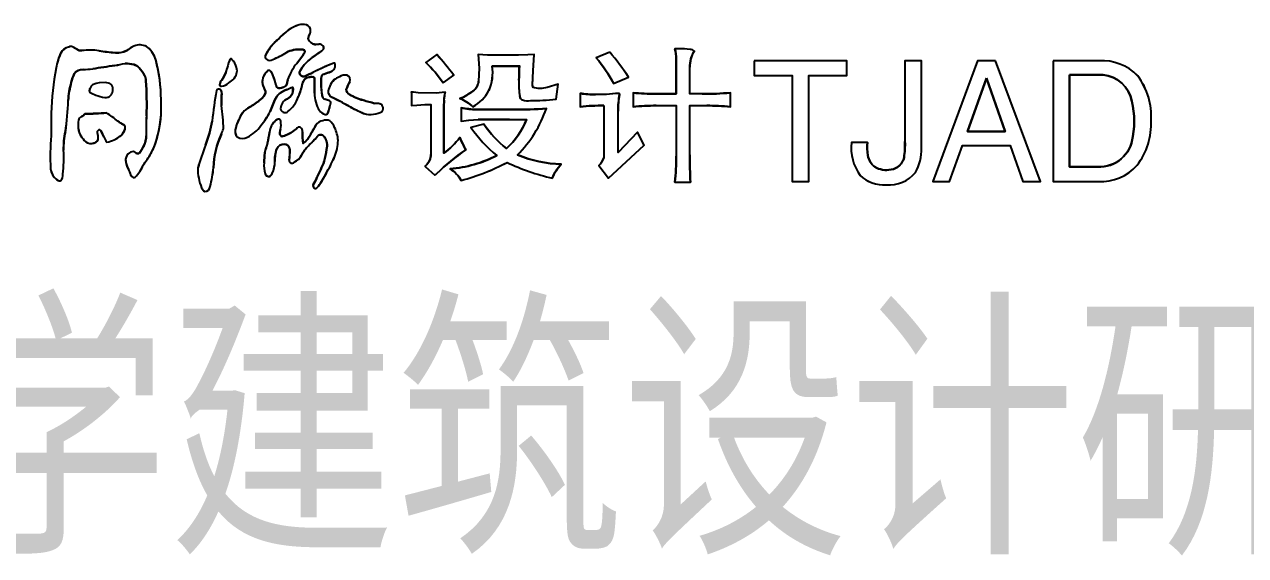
# Model space of a CAD drawing. Header units: inches. Extents: x -867 to 118033, y 1229500 to 1313600.
# Drawn here: x 111656 to 114573, y 1263098 to 1264366 of the extents above; entities that cross this region are included whole.
import ezdxf

# ---------------------------------------------------------------- set-up
doc = ezdxf.new("R2010")
doc.units = ezdxf.units.IN
doc.header["$MEASUREMENT"] = 0
doc.styles.add('TKZ1_tjhts.shx', font='tjromant.shx', dxfattribs={"bigfont": 'tjhts.shx'})

msp = doc.modelspace()

# ---------------------------------------------------------------- linework, layer by layer
at = {"color": 7}
for p, q in [((113054.3, 1264300.2), (113022, 1264286.3)), ((112640.8, 1264294.6), (112614.6, 1264275.2)), ((112739.5, 1264294.6), (112742, 1264261.8)), ((112761.9, 1264293.4), (112739.5, 1264294.6)), ((112781.4, 1264293.2), (112761.9, 1264293.4)), ((112808.2, 1264293.2), (112781.4, 1264293.2)), ((112836.4, 1264293.2), (112808.2, 1264293.2)), ((112858.2, 1264293.7), (112836.4, 1264293.2)), ((112873.7, 1264294.6), (112858.2, 1264293.7)), ((112871, 1264255.3), (112873.7, 1264294.6)), ((113620.6, 1264279.6), (113399.3, 1264279.6)), ((113399.3, 1264279.6), (113399.3, 1264244.6)), ((113620.6, 1264244.6), (113620.6, 1264279.6)), ((113799, 1264279.6), (113759.6, 1264279.6)), ((113759.6, 1264279.6), (113759.6, 1264087)), ((113799, 1264071.2), (113799, 1264279.6)), ((113932.9, 1264279.6), (113825.8, 1263991.3)), ((113976.1, 1264279.6), (113932.9, 1264279.6)), ((114083.5, 1263991.3), (113976.1, 1264279.6)), ((114223.1, 1264279.6), (114113.3, 1264279.6)), ((114113.3, 1264279.6), (114113.3, 1263991.3)), ((112656.2, 1264226.6), (112681.4, 1264244.9)), ((112742, 1264261.8), (112741, 1264231.1)), ((112869.9, 1264222.5), (112871, 1264255.3)), ((113063.6, 1264225.3), (113099.1, 1264240.6)), ((113245.6, 1264200.3), (113245.6, 1264264.1)), ((113399.3, 1264244.6), (113490.3, 1264244.6)), ((113490.3, 1264244.6), (113490.3, 1263991.3)), ((113529.6, 1264244.6), (113620.6, 1264244.6)), ((113529.6, 1263991.3), (113529.6, 1264244.6)), ((114152.5, 1264246.3), (114152.5, 1264026.5)), ((114219.9, 1264246.3), (114152.5, 1264246.3)), ((111815.5, 1264218.9), (111811.9, 1264212.7)), ((111818.4, 1264221.9), (111815.5, 1264218.9)), ((111827, 1264225.3), (111818.4, 1264221.9)), ((111834.3, 1264226.8), (111827, 1264225.3)), ((111849.9, 1264227.6), (111834.3, 1264226.8)), ((111859.7, 1264225.3), (111849.9, 1264227.6)), ((112870.2, 1264218.8), (112869.9, 1264222.5)), ((112870.6, 1264216.9), (112870.2, 1264218.8)), ((112874.7, 1264215), (112870.6, 1264216.9)), ((112883.6, 1264213.4), (112874.7, 1264215)), ((112892.2, 1264213.7), (112883.6, 1264213.4)), ((112904.6, 1264215.8), (112892.2, 1264213.7)), ((112913.1, 1264218), (112904.6, 1264215.8)), ((112922.9, 1264221.1), (112913.1, 1264218)), ((112930.8, 1264223.9), (112922.9, 1264221.1)), ((112926.2, 1264187.8), (112930.8, 1264223.9)), ((113954.4, 1264238.3), (113909.2, 1264111.1)), ((113999, 1264111.1), (113954.4, 1264238.3)), ((112580.7, 1264204.5), (112580.7, 1264172.6)), ((112585.3, 1264204.5), (112580.7, 1264204.5)), ((112596.9, 1264203.1), (112585.3, 1264204.5)), ((112639.4, 1264202.1), (112596.9, 1264203.1)), ((112660.9, 1264204.5), (112639.4, 1264202.1)), ((112983.4, 1264201.7), (112983.4, 1264169.8)), ((113109.9, 1264203.1), (113109.9, 1264169.8)), ((113275.4, 1264200.3), (113245.6, 1264200.3)), ((113342.8, 1264169.8), (113342.8, 1264203.1)), ((112580.7, 1264172.6), (112593.6, 1264173.7)), ((112593.6, 1264173.7), (112612.4, 1264175.2)), ((112612.4, 1264175.2), (112626.9, 1264175.4)), ((112626.9, 1264175.4), (112627, 1264056.1)), ((112699.5, 1264167.1), (112699.5, 1264135.1)), ((113040.4, 1264172.6), (113040.4, 1264047.8)), ((113074.4, 1264060.3), (113074.4, 1264159.2)), ((113165.4, 1264172.5), (113213.2, 1264172.6)), ((113213.2, 1264172.6), (113213.2, 1264051.9)), ((113245.6, 1264172.6), (113286, 1264172.6)), ((113245.6, 1264054.7), (113245.6, 1264172.6)), ((112699.5, 1264135.1), (112717.3, 1264137.6)), ((112717.3, 1264137.6), (112739.6, 1264139.2)), ((112753.4, 1264128.2), (112722.6, 1264119.9)), ((111830.1, 1264111.5), (111834.7, 1264115.8)), ((111834.7, 1264115.8), (111839, 1264111.2)), ((113120.7, 1264108.8), (113074.4, 1264060.3)), ((113136.1, 1264078.3), (113120.7, 1264108.8)), ((113909.2, 1264111.1), (113999, 1264111.1)), ((113051.2, 1263999.3), (113136.1, 1264078.3)), ((113669.8, 1264084.7), (113632.2, 1264084.7)), ((113866.3, 1263991.3), (113897.1, 1264077.4)), ((113897.1, 1264077.4), (114010.5, 1264077.4)), ((114010.5, 1264077.4), (114041.1, 1263991.3)), ((112613.1, 1264027), (112636.2, 1264006.2)), ((113028.1, 1264029.7), (113051.2, 1263999.3)), ((114152.5, 1264026.5), (114219.9, 1264026.5)), ((113210.1, 1263989.6), (113247.2, 1263989.6)), ((113490.3, 1263991.3), (113529.6, 1263991.3)), ((113825.8, 1263991.3), (113866.3, 1263991.3)), ((114041.1, 1263991.3), (114083.5, 1263991.3)), ((114113.3, 1263991.3), (114221.6, 1263991.3))]:
    msp.add_line(p, q, dxfattribs=at)
for points in [[(112264.1, 1264333.1, 0.093827), (112231.6, 1264293.2, 0.302072), (112233.9, 1264283.2, 0.296548), (112249.4, 1264282.6, 0.04254), (112281.7, 1264299.5, -0.129019), (112317.5, 1264306.8, -0.117204), (112324.7, 1264304.7, -0.328405), (112324.9, 1264298.7, -0.051459), (112306.5, 1264273.3, 0.085646), (112284.7, 1264234.5, 0.031903), (112283.1, 1264227.3, -0.315533), (112275.5, 1264217, -0.134544), (112263.7, 1264214.5, -0.408117), (112257.2, 1264221.1, 0.035639), (112249.6, 1264245.2, 0.084333), (112243.4, 1264255.2, 0.358627), (112237.6, 1264256, 0.227473), (112224.2, 1264230.1, 0.148882), (112228.8, 1264213.7, -0.254787), (112230.5, 1264199.4, -0.110418), (112215.7, 1264183.6, -0.032156), (112189.9, 1264166.7, 0.122106), (112174.1, 1264150.8, 0.074479), (112159.4, 1264114.9, 0.233421), (112164.5, 1264097.8, 0.316166), (112188.6, 1264097.2, 0.122903), (112221, 1264124.9, 0.056501), (112242.7, 1264158.2, -0.025506), (112256.2, 1264190.4, -0.174643), (112283.3, 1264211.2, 0.004602), (112296.4, 1264217, -0.251477), (112293.4, 1264196.9, -0.130218), (112280.8, 1264186.8, 0.16089), (112270.5, 1264176.1, 0.172735), (112268.4, 1264161.7, 0.448793), (112285.3, 1264158.2, 0.141971), (112310.3, 1264193.5, 0.057248), (112320.1, 1264224.6, -0.334885), (112335.7, 1264240.3, -0.076773), (112344.7, 1264240.9, -0.545841), (112348.7, 1264235.8, -0.008092), (112348.7, 1264202.5, 0.139136), (112360.7, 1264160.5, 0.144746), (112374.2, 1264151.4, 0.355116), (112381, 1264154.5, 0.046986), (112386, 1264172.8, 0.052614), (112387.8, 1264179.7, 0.237681), (112384.5, 1264184.2, 0.025436), (112375.3, 1264187.2, -0.354836), (112367.5, 1264195.9, -0.049448), (112364.8, 1264226.8, -0.035628), (112365, 1264238.1, -0.387964), (112372.2, 1264247.7, -0.009611), (112387.5, 1264253.3, 0.187317), (112396.8, 1264261.3, 0.232403), (112397.2, 1264273.7, 0.143525), (112395, 1264274.2, 0.022411), (112345.2, 1264251.8, -0.00319), (112326.8, 1264243.1, -0.206179), (112319.1, 1264242.5, -0.165764), (112313.6, 1264248.1, -0.217969), (112314.6, 1264255.9, -0.110096), (112337, 1264282, -0.031862), (112364, 1264301.7, 0.078929), (112370.6, 1264307.7, 0.264707), (112371, 1264312, 0.034215), (112367.5, 1264317, 0.174735), (112362.4, 1264319, 0.001752), (112353.7, 1264318.6, -0.177458), (112342.7, 1264321.5, -0.140307), (112334.8, 1264329.4, -0.275752), (112337.2, 1264342, 0.167681), (112339.3, 1264355.5, 0.301407), (112325.1, 1264366, 0.08311), (112312.4, 1264365.7, 0.130737)], [(111950.7, 1264311.7, 0.215782), (111921.7, 1264316.4, 0.067417), (111904.6, 1264306.5, -0.168397), (111870.5, 1264298.8, -0.018722), (111834, 1264303.4, 0.069135), (111793.1, 1264304, -0.211583), (111782.1, 1264306.8, 0.012327), (111771, 1264313.2, 0.18165), (111761.2, 1264312.4, 0.234564), (111743.2, 1264298.8, 0.06939), (111731.5, 1264262.4, 0.040114), (111720, 1264154.1, 0.00862), (111719.5, 1264100.3, 0.034302), (111718.5, 1264021.9, 0.240525), (111736.2, 1263994, 0.151405), (111742.1, 1263993.2, 0.254247), (111747.6, 1264008.9, 0.038225), (111749.6, 1264066.4, -0.061608), (111753.9, 1264110.5, 0.026815), (111760.4, 1264184.5, -0.054652), (111767.8, 1264228.1, -0.028262), (111774.9, 1264248.7, -0.253686), (111796, 1264258.9, 0.007206), (111819, 1264260.3, -0.006599), (111871.8, 1264268.4, 0.009999), (111896.4, 1264273.4, -0.062381), (111917, 1264270.7, -0.15567), (111930, 1264262.8, -0.051163), (111942.9, 1264244.8, -0.102101), (111945.9, 1264232, -0.03095), (111947.3, 1264148.3, 0.010088), (111946.7, 1264101.5, -0.131285), (111940, 1264074.4, -0.019629), (111932.7, 1264061.9, -0.485137), (111923.1, 1264059.1, 0.001583), (111916.2, 1264063.2, 0.165296), (111904, 1264057.3, 0.24859), (111897.8, 1264039.6, 0.066176), (111905.5, 1264017.4, 0.038595), (111911.3, 1264004.3, 0.378365), (111920.7, 1264001.7, 0.077759), (111939.9, 1264030.4, 0.016012), (111958.1, 1264058.2, 0.054651), (111971.8, 1264090.8, 0.087206), (111982.3, 1264186.9, 0.064902), (111969.6, 1264281.9, 0.144064)], [(113054.3, 1264300.2), (113022, 1264286.3, -0.049542), (113063.6, 1264225.3), (113099.1, 1264240.6, 0.030356)], [(113163.7, 1264200.4, -0.019379), (113109.9, 1264203.1), (113109.9, 1264169.8, -0.02608), (113165.4, 1264172.5), (113213.2, 1264172.6), (113213.2, 1264051.9, -0.021278), (113210.1, 1263989.6), (113247.2, 1263989.6, -0.017067), (113245.6, 1264054.7), (113245.6, 1264172.6), (113285.5, 1264172.6, -0.024313), (113342.8, 1264169.8), (113342.8, 1264203.1, -0.018656), (113275.4, 1264200.3), (113245.6, 1264200.3), (113245.6, 1264264.1, -0.143011), (113256.4, 1264302.9, 0.162811), (113246.2, 1264306.6, 0.035376), (113219, 1264308.4, 0.004148), (113210.1, 1264308.5, -0.046173), (113213, 1264283.9, -0.00345), (113213.2, 1264200.3, -0.001359)], [(112137.6, 1264254.7, -0.130766), (112136.1, 1264249.4, -0.049), (112127.3, 1264233.4, 0.175351), (112122.3, 1264222.2, 0.389375), (112126.5, 1264218.7, 0.146359), (112144.1, 1264226.6, 0.079034), (112157, 1264237.6, 0.101244), (112162.8, 1264248.6, 0.132531), (112162.9, 1264263.2, 0.067751), (112158.6, 1264273.6, 0.050259), (112150.9, 1264283.8, 0.454265), (112147.3, 1264283.4, 0.06765), (112143, 1264271.5, 0.007561)], [(112656.2, 1264226.6), (112681.4, 1264244.9, 0.028783), (112640.8, 1264294.6), (112614.6, 1264275.2, -0.06685)], [(112742, 1264261.8), (112741, 1264231.1, -0.202539), (112727.4, 1264207.2, -0.066868), (112696.4, 1264189.3, -0.101276), (112727.2, 1264169.8, 0.145344), (112765.7, 1264208.7, 0.140249), (112773.5, 1264266.9, -0.003162), (112838.3, 1264266.9, -0.016144), (112837.2, 1264233, 0.052901), (112839.3, 1264193.2, 0.214665), (112844.5, 1264186.4, 0.093296), (112846, 1264186.5, 0.137117), (112864.8, 1264184.6, 0.000424), (112894.5, 1264185.3, 0.022294), (112926.2, 1264187.8), (112930.8, 1264223.9), (112922.9, 1264221.1), (112913.1, 1264218), (112904.6, 1264215.8), (112892.2, 1264213.7), (112883.6, 1264213.4), (112870.9, 1264215.7), (112869.9, 1264220.5), (112871, 1264255.3), (112873.7, 1264294.6), (112858.2, 1264293.7), (112836.4, 1264293.2), (112808.2, 1264293.2), (112781.4, 1264293.2), (112761.9, 1264293.4), (112739.5, 1264294.6)], [(113759.6, 1264087, -0.040499), (113757.4, 1264048.6, -0.3078), (113726.3, 1264019.6, -0.189438), (113687.3, 1264026.4, -0.186489), (113671.1, 1264053.6, -0.07743), (113669.8, 1264084.7), (113632.2, 1264084.7, 0.198241), (113652.7, 1264005.8, 0.214326), (113714.8, 1263983.6, 0.249549), (113784.6, 1264012.6, 0.135294), (113799, 1264071.2), (113799, 1264279.6), (113759.6, 1264279.6)], [(114113.3, 1264279.6), (114113.3, 1263991.3), (114221.6, 1263991.3, 0.229129), (114314.3, 1264030.3, 0.179316), (114347.5, 1264136.9, 0.181564), (114315.5, 1264243.6, 0.220204), (114223.1, 1264279.6)], [(112430.3, 1264171.7, 0.027579), (112467.4, 1264153.6, 0.154526), (112490.1, 1264151.9, 0.082415), (112510.8, 1264158.3, 0.312986), (112511.5, 1264171.1, 0.221824), (112504.6, 1264177, 0.031656), (112493, 1264177.7, -0.00721), (112464.9, 1264185.6, -0.071904), (112432.3, 1264199.1, -0.267193), (112424.7, 1264211.4, -0.023267), (112433.2, 1264229.6, 0.395574), (112426.4, 1264245.3, 0.188464), (112408.5, 1264241.2, 0.051998), (112395.4, 1264233.9, 0.108508), (112385.7, 1264218.6, 0.200123), (112381.8, 1264203.3, 0.191616), (112389.2, 1264193.4, -0.01282)], [(114152.5, 1264246.3), (114219.9, 1264246.3, -0.337188), (114298, 1264195.2, -0.124189), (114303.9, 1264098.5, -0.40123), (114219.9, 1264026.5), (114152.5, 1264026.5)], [(111849.9, 1264227.6), (111834.3, 1264226.8), (111827, 1264225.3), (111818.4, 1264221.9), (111815.5, 1264218.9), (111811.9, 1264212.7, 0.333571), (111812.9, 1264204.1, 0.045952), (111826.4, 1264197.7, 0.064784), (111848.3, 1264192.1, 0.210865), (111861.9, 1264196.5, 0.127927), (111866.7, 1264208, 0.211886), (111864.6, 1264221.6, 0.12013), (111859.7, 1264225.3)], [(112127.5, 1264203.5, 0.313541), (112121.2, 1264212, 0.335576), (112114.8, 1264208.4, 0.015792), (112104.2, 1264135.6, -0.057755), (112088.3, 1264078.4, 0.000363), (112069.8, 1264023.2, 0.094511), (112079.3, 1263976.4, 0.230423), (112086.7, 1263967.3, 0.369117), (112099.6, 1263979.4, 0.039319), (112107.7, 1264024.3, -0.109188), (112126.7, 1264104.8, 0.00425), (112131.3, 1264116.8, 0.032369), (112126.9, 1264172.7, -0.025515)], [(112639.4, 1264202.1), (112596.9, 1264203.1), (112585.3, 1264204.5), (112580.7, 1264204.5), (112580.7, 1264172.6), (112593.6, 1264173.7), (112612.4, 1264175.2), (112626.9, 1264175.4), (112627, 1264056.3, -0.223037), (112614.6, 1264029.7, -0.003297), (112613.1, 1264027), (112636.2, 1264006.2, 0.201777), (112640.8, 1264010.3, -0.033526), (112710.3, 1264067.2, -0.02738), (112696.4, 1264096.3, -0.067274), (112657.8, 1264058.9, -0.004515), (112658.3, 1264185.9, -0.051491), (112660.9, 1264204.5)], [(113040.4, 1264172.6), (113040.4, 1264047.8, -0.094232), (113028.1, 1264029.7), (113051.2, 1263999.3), (113136.1, 1264078.3), (113120.7, 1264108.8), (113074.4, 1264060.3), (113074.4, 1264159.2, -0.058001), (113078.1, 1264199.9, 0.319569), (113076.3, 1264201.6, 0.045142), (113046.6, 1264198.8, 0.020451), (113020.2, 1264199, -0.034776), (112983.4, 1264201.7), (112983.4, 1264169.8, -0.030546)], [(111839, 1264111.2, -0.039434), (111845.4, 1264097.9, 0.054133), (111852.6, 1264085, 0.123184), (111886.6, 1264101.4, 0.140353), (111896.7, 1264117.8, 0.284617), (111893.6, 1264126.3, -0.012464), (111879.4, 1264135.3, 0.016141), (111851.9, 1264155.5, -0.029736), (111800.7, 1264153.2, -0.149024), (111792.1, 1264146.4, 0.190304), (111785.1, 1264137.6, 0.089845), (111784.5, 1264117.6, 0.171078), (111802.3, 1264086.4, 0.249801), (111822, 1264083.3, 0.378768), (111832.3, 1264095.9, 0.031236), (111830.1, 1264111.5), (111834.7, 1264115.8)], [(112824.8, 1264162.9, -0.002263), (112735.7, 1264163.1, -0.028919), (112699.5, 1264166.9), (112699.5, 1264135.1), (112717.3, 1264137.6), (112739.6, 1264139.2, -0.001197), (112815, 1264139.3, 0.000411), (112855.2, 1264139.3, -0.117897), (112807.4, 1264070, -0.081518), (112753.4, 1264128.2), (112722.6, 1264119.9, 0.067412), (112784.3, 1264053.4, -0.099344), (112673.2, 1264021.5, -0.117302), (112699.5, 1263993.7, 0.051291), (112809, 1264036.7, 0.052048), (112916.9, 1263999.3, -0.102524), (112938.5, 1264032.5, -0.086164), (112833.7, 1264054.7, 0.112398), (112903, 1264165.7, -0.018709)], [(112385.3, 1264136.4, 0.188222), (112369, 1264136.5, 0.20573), (112351.8, 1264125.7, 0.018376), (112339.4, 1264104, -0.117409), (112321.8, 1264082.1, -0.060927), (112320.2, 1264110, 0.215117), (112315.7, 1264120.1, 0.470033), (112305.7, 1264117.1, -0.045545), (112287.4, 1264105.3, -0.074224), (112273.6, 1264099.3, -0.568137), (112266.3, 1264105.5, -0.07678), (112267.6, 1264115.3, 0.100197), (112268.2, 1264136.1, 0.387299), (112262.2, 1264140.4, 0.118665), (112256.9, 1264137.9, 0.185429), (112241.2, 1264109.1, -0.018374), (112236.9, 1264084, 0.026924), (112229.9, 1264059.6, -0.013447), (112228.5, 1264036.2, 0.097057), (112231.3, 1264009.6, 0.277047), (112239.3, 1264002.9, 0.192921), (112246.3, 1264007, 0.125735), (112254, 1264037, -0.084178), (112258.7, 1264069.6, -0.292454), (112276.3, 1264080.7, -0.427415), (112289.7, 1264066.7, -0.039723), (112288.4, 1264042.3, 0.744354), (112300.1, 1264037.5, 0.173973), (112317.6, 1264053.6, -0.079593), (112334.6, 1264076.9, 0.037997), (112354.9, 1264098.4, -0.536451), (112372.4, 1264098.1, -0.220641), (112377.9, 1264067.8, -0.033334), (112372, 1264039.5, -0.02197), (112354.8, 1264000.6, -0.036413), (112345.6, 1263983, 0.059035), (112345.3, 1263982, 0.221247), (112348.6, 1263975.1, 0.229092), (112351.5, 1263974.7, 0.104052), (112358.2, 1263979.9, 0.039622), (112379.4, 1264015.7, 0.031663), (112397.5, 1264052.1, 0.083922), (112405.2, 1264089.4, 0.095464), (112397, 1264120.3, 0.118136)]]:
    msp.add_lwpolyline(points, format="xyb", close=True, dxfattribs=at)
for points in [[(113399.3, 1264279.6), (113399.3, 1264244.6), (113490.3, 1264244.6), (113490.3, 1263991.3), (113529.6, 1263991.3), (113529.6, 1264244.6), (113620.6, 1264244.6), (113620.6, 1264279.6)], [(113976.1, 1264279.6), (113932.9, 1264279.6), (113825.8, 1263991.3), (113866.3, 1263991.3), (113897.1, 1264077.4), (114010.5, 1264077.4), (114041.1, 1263991.3), (114083.5, 1263991.3)], [(113954.4, 1264238.3), (113999, 1264111.1), (113909.2, 1264111.1)]]:
    msp.add_lwpolyline(points, close=True, dxfattribs=at)
for centre, radius, start, end in [((112349.5, 1264258.6), 113.4, 109.1475, 138.9413), ((112319.8, 1264327.7), 38.7, 82.1361, 101.1399), ((112324.3, 1264350.1), 16, 19.8745, 86.9673), ((112318.6, 1264351.8), 21.1, 332.0783, 10.1537), ((112353.1, 1264227.3), 138.3, 130.0963, 150.3716), ((112346.5, 1264333.7), 12.5, 138.4495, 200.1147), ((112352.5, 1264339.2), 20.3, 209.0736, 241.021), ((111868, 1264238.6), 138.6, 154.6168, 170.1026), ((111765.9, 1264287.4), 25.4, 100.5493, 155.489), ((111767.1, 1264299.9), 13.9, 73.9384, 115.1205), ((111646.2, 1264083.6), 261.3, 57.9578, 61.4855), ((111790.8, 1264317.7), 13.9, 244.916, 279.4888), ((111811.4, 1264156.3), 148.8, 81.2482, 97.0675), ((111913.2, 1264788.4), 491.4, 260.7282, 265.3405), ((111876.4, 1264351.8), 53.3, 266.6633, 301.9308), ((111949.7, 1264248.5), 73.5, 112.4138, 127.8412), ((111930.9, 1264282), 35.7, 56.361, 105.0678), ((111909.5, 1264264.7), 62.5, 13.7092, 48.7648), ((112166.2, 1264480.2), 214.4, 292.8223, 302.5658), ((112313.4, 1264234.9), 72, 86.7683, 116.1748), ((112192.8, 1264375.1), 152.6, 318.166, 329.9491), ((112316.7, 1264290.6), 16.2, 60.6449, 87.3841), ((112320.7, 1264301.6), 5.11, 325.6252, 38.347), ((112505.1, 1264080.1), 262.7, 122.4633, 129.7631), ((112352.1, 1264335.1), 16.6, 235.3134, 269.6983), ((112409.8, 1263080.6), 1239.3, 92.2365, 92.6707), ((112362.2, 1264311), 8.01, 49.0264, 95.755), ((112348.6, 1264325.2), 28.1, 303.3087, 321.3605), ((112332.7, 1264288.6), 44.9, 33.2088, 39.3453), ((112367, 1264310.2), 4.4, 324.3432, 41.0662), ((112586, 1263902.2), 614.6, 33.4061, 40.3611), ((113210.3, 1263769.5), 539, 89.0741, 90.0248), ((113078.8, 1264280.5), 134.2, 1.4454, 12.0201), ((113219.7, 1264115.7), 192.8, 82.0921, 90.1964), ((113317.4, 1264265), 71.9, 148.1785, 180.7336), ((113245.8, 1264289.6), 17, 51.6598, 88.6489), ((112152.4, 1262260.7), 2027.2, 97.9552, 99.4675), ((111761, 1264884.5), 626, 280.1984, 282.49), ((111896.3, 1264189.7), 83.7, 75.161, 89.9474), ((111911.1, 1264246.4), 25, 40.8722, 74.565), ((111611.6, 1264185.7), 370.7, 0.1786, 14.6503), ((112697.2, 1264086.8), 584.2, 161.5651, 163.2979), ((112188.8, 1264261.3), 47, 152.6378, 167.4631), ((112149.3, 1264282.1), 2.37, 36.9219, 158.8207), ((112103.8, 1264240.4), 64, 34.6901, 42.2935), ((112122.5, 1264252.5), 41.8, 14.7604, 35.6224), ((112240.3, 1264290), 9.29, 142.2512, 226.8898), ((112242.1, 1264294.8), 14.2, 234.8579, 300.9284), ((112408.1, 1264190.9), 130.8, 140.9736, 160.5544), ((112384.4, 1264218.7), 79.1, 126.7989, 151.9298), ((112620, 1263707.7), 609.5, 111.8857, 116.8001), ((112395.3, 1264270.2), 4.04, 62.1726, 128.7074), ((112384.4, 1264267.9), 14.1, 330.8324, 24.3687), ((112454.6, 1264095.8), 240.4, 32.9673, 48.2654), ((112229.1, 1263917.7), 558.2, 35.8756, 42.4704), ((112735.7, 1264046.1), 373.7, 28.6579, 40.0028), ((107155.3, 1264228.2), 6057.9, 359.73634, 0.52696), ((114230.4, 1264161.8), 118, 43.8554, 93.5297), ((112399.3, 1264136.9), 679.5, 169.3532, 178.5417), ((111952.8, 1264175.9), 192.3, 157.7458, 164.2213), ((111794.8, 1264234.4), 24.5, 87.3628, 144.3023), ((111756.5, 1265057.7), 799.8, 272.831, 274.4824), ((111848.5, 1264191), 108.6, 29.6487, 41.3642), ((111913.4, 1264231.1), 32.5, 1.6517, 24.9706), ((112050.4, 1264286.2), 93.3, 325.5426, 336.7635), ((112126.9, 1264254.9), 10.7, 328.9307, 358.7309), ((112133, 1264257.3), 31.1, 320.4647, 343.5894), ((112135.8, 1264256.1), 28, 344.4478, 14.6457), ((112257.9, 1264229.1), 33.7, 128.9893, 173.5821), ((112240, 1264252.1), 4.62, 42.2238, 134.9491), ((112217.3, 1264231.9), 35, 19.7615, 41.7667), ((112083.9, 1264180.3), 178, 13.2261, 20.8557), ((112322.6, 1264250.9), 9.47, 148.0295, 197.2149), ((112324.4, 1264253.4), 12.1, 206.2393, 243.8873), ((112322.3, 1264251.8), 9.75, 250.905, 297.5047), ((112338.4, 1264222.1), 18.4, 98.2621, 166.527), ((111656.3, 1265690), 1594.7, 294.8621, 295.5931), ((112341.9, 1264211.4), 29.6, 84.5935, 102.1541), ((112345.1, 1264237.1), 3.82, 21.6026, 95.1427), ((112444.2, 1264230.6), 79.5, 171.7867, 182.7924), ((112373.9, 1264239), 8.89, 101.2006, 160.3988), ((112523.8, 1263851.9), 423.9, 108.8221, 110.9686), ((112381.8, 1264269.3), 17, 288.0948, 330.936), ((112437, 1264175.1), 72, 113.305, 125.2113), ((112422.6, 1264220.3), 25.3, 81.2357, 123.9277), ((112421.5, 1264233.8), 12.5, 340.3263, 66.6562), ((112667.9, 1264251.3), 106.8, 336.4349, 8.3694), ((112805.9, 1259148), 5119, 89.6376, 90.3624), ((112313.8, 1264266), 524.4, 356.3965, 0.096), ((114225.4, 1264169.4), 77.1, 19.5553, 94.0892), ((114189.4, 1264147.6), 158.4, 356.11, 37.2729), ((111963.1, 1264172.6), 203, 164.1083, 176.6211), ((111818.1, 1264209.1), 7.23, 149.7671, 223.5559), ((111854.5, 1264213.3), 13.1, 39.402, 66.8025), ((111850.4, 1264212.4), 17, 344.8354, 32.6883), ((111271.2, 1264179.3), 676.8, 357.377, 4.468), ((112120.4, 1264206), 6.13, 82.3692, 156.5712), ((112118.2, 1264203.3), 9.27, 350.7614, 71.0034), ((112126.3, 1264222.8), 4.03, 157.4294, 272.9815), ((112140.3, 1264221), 18.1, 136.232, 169.297), ((112122.2, 1264252.1), 33.6, 277.4205, 310.727), ((112116.1, 1264272.4), 53.7, 301.4597, 319.5353), ((112253.4, 1264229.5), 29.2, 173.2102, 212.6053), ((112216.5, 1264205.1), 15.1, 337.9709, 35.1472), ((112298.5, 1264163.2), 50.3, 107.5904, 147.216), ((112263.8, 1264221.1), 6.64, 180.6502, 269.4551), ((112265.1, 1264237.1), 22.7, 266.6755, 297.3265), ((112271.9, 1264227.6), 11.2, 288.3268, 346.057), ((112340.1, 1264218.3), 57.6, 163.712, 173.4114), ((111973.3, 1264926.6), 779.7, 293.4238, 294.4784), ((112276.1, 1264209.7), 21.5, 323.2706, 19.7339), ((112180.1, 1264251.6), 142.6, 335.9437, 349.7991), ((111319.3, 1264217.1), 1029.5, 359.1889, 1.1919), ((112521.6, 1264224.8), 156.8, 179.2992, 191.5981), ((112402.1, 1264206.3), 20.5, 143.1721, 188.4389), ((112425.4, 1264204.1), 42.3, 135.1005, 159.8718), ((112625, 1264129), 216.6, 152.3131, 157.6446), ((112439.1, 1264211.9), 14.4, 181.9526, 241.7908), ((112705.9, 1264235.3), 35.4, 307.403, 353.2021), ((113025.9, 1264222.8), 188.9, 176.8776, 188.5048), ((111067.5, 1264208.1), 693.4, 351.9097, 358.0537), ((111854.4, 1264274.4), 81.7, 239.4318, 249.9559), ((111858.7, 1264278.9), 87.3, 248.3359, 263.1626), ((111850.1, 1264209.7), 17.6, 263.9496, 311.5786), ((111842.2, 1264211.6), 24.8, 322.4105, 351.5708), ((111703.7, 1264168.8), 279.2, 344.5686, 3.725), ((113261.6, 1264004.9), 1164.7, 169.9373, 173.5564), ((112428.3, 1264181.9), 301.6, 176.2285, 181.7493), ((112072, 1264375.4), 239.7, 299.4673, 306.8343), ((112187.6, 1264224.6), 49.7, 304.4024, 329.6063), ((112565.4, 1264041.9), 343, 154.336, 160.1802), ((112291.9, 1264166), 23.7, 118.0768, 154.6368), ((112268.1, 1264215.7), 31.5, 293.6395, 323.3164), ((112236.8, 1264218.9), 77.7, 308.622, 340.9434), ((112428.7, 1264202.6), 79.9, 180.0575, 211.7418), ((112376.8, 1264196.4), 9.32, 199.3444, 249.1336), ((112350, 1264096), 94.6, 69.3771, 75.6628), ((112398, 1264207.7), 16.8, 194.9179, 248.8939), ((112381.7, 1264178.6), 6.15, 10.058, 74.5038), ((111987.5, 1263380.7), 906.6, 60.7604, 63.5026), ((112495.5, 1264305.1), 123.4, 239.2109, 255.6618), ((112753, 1265155), 1011.3, 253.4506, 255.103), ((119691.2, 1264095), 7033.5, 179.2596, 180.29427), ((112749.6, 1264182.6), 91.4, 166.1527, 177.9433), ((112645.1, 1264313.6), 134.5, 292.403, 307.7053), ((112664.2, 1264104.3), 90.9, 46.1401, 69.2721), ((112681, 1264254.2), 96.2, 298.6904, 331.7691), ((112849.5, 1264195.6), 10.5, 184.3607, 241.5966), ((112845, 1264190.4), 4.02, 262.09, 283.4103), ((112858.7, 1264219.3), 35.2, 248.7591, 279.9892), ((112455.2, 1281645.3), 17465.5, 271.34405, 271.44129), ((112882.3, 1264542.1), 356.9, 271.9513, 277.0598), ((113021, 1264464.6), 265.6, 261.8656, 269.8324), ((113031.3, 1263876.6), 322.6, 87.2808, 91.967), ((113076.6, 1264035.7), 165.9, 90.3127, 100.4345), ((113251.1, 1264164), 176.8, 168.7607, 181.5391), ((113076, 1264199.5), 2.06, 326.4932, 98.9907), ((113171.6, 1264895.4), 695, 264.9091, 269.3499), ((113203.9, 1273313), 9112.7, 269.74672, 270.05812), ((113271.8, 1265103.7), 903.4, 270.2276, 274.5029), ((114109.3, 1264135.2), 198.1, 349.3214, 17.6385), ((113282.3, 1264114.4), 1562.8, 178.5417, 180.5171), ((111785.3, 1264163.8), 18.7, 291.4764, 325.3806), ((111806.9, 1264584.9), 431.8, 269.1798, 275.9928), ((111553.3, 1263720.4), 527.7, 51.8352, 55.5341), ((111697.4, 1264110.2), 434, 0.8698, 8.2857), ((112214, 1264127), 46.5, 121.276, 149.4952), ((112085, 1264236.8), 176.1, 320.5442, 333.4796), ((112289.6, 1264165.9), 21.7, 151.8893, 191.0904), ((112278.4, 1264167.5), 11.6, 209.8541, 306.535), ((112382.9, 1264178.7), 28.7, 219.2884, 252.2329), ((112375.6, 1264157.2), 5.99, 255.826, 345.2835), ((112286.8, 1264190.1), 100.7, 339.9904, 350.0828), ((112353.9, 1264184.6), 34.2, 339.7651, 351.8123), ((112612.6, 1264498.5), 374.2, 240.8423, 246.9821), ((112481.5, 1264188.6), 37.7, 246.1825, 283.0976), ((112481, 1264217.4), 66.2, 277.8691, 296.7147), ((112493.7, 1264085.9), 91.8, 83.2252, 90.4778), ((112501.7, 1264166.6), 10.8, 24.6287, 74.657), ((112501.9, 1264165.3), 11.3, 321.8681, 31.3857), ((112750.1, 1264477.9), 315.2, 260.6646, 267.3749), ((112805.4, 1274004.7), 9841.8, 269.59419, 270.11279), ((112826.7, 1265209.3), 1046.4, 269.8926, 274.1798), ((112624.7, 1264262.5), 294.7, 315.16, 340.812), ((113034.7, 1263704.6), 468, 89.2916, 96.29), ((113163.7, 1263639.7), 532.8, 89.8215, 95.7973), ((113285.6, 1263582.3), 590.2, 84.4426, 89.9661), ((111840.1, 1264125.8), 56.2, 167.8136, 188.3494), ((111799.7, 1264133.1), 15.3, 119.847, 162.946), ((112066.4, 1264416), 337.3, 236.3211, 238.8068), ((111888.3, 1264119.6), 8.56, 338.3451, 66.3102), ((113106.1, 1264110.7), 1159.5, 178.1439, 180.508), ((111849.7, 1264175.7), 257.7, 337.821, 351.0428), ((112286.6, 1264083.9), 131, 149.3751, 164.7886), ((112149.2, 1264176.1), 88.2, 296.4929, 324.5197), ((112286.5, 1264103), 45.7, 130.3229, 172.399), ((112264.7, 1264128.2), 12.4, 101.6081, 128.6776), ((112262.9, 1264134.9), 5.48, 5.9129, 97.3227), ((112216.3, 1264127.3), 52.6, 346.7379, 8.9252), ((112641.9, 1263946.4), 341.1, 148.2712, 153.1409), ((112373, 1264111.1), 25.7, 98.8292, 145.3302), ((112377, 1264115.6), 22.4, 68.0906, 110.7291), ((112357.6, 1264103.9), 42.7, 22.635, 49.585), ((112802.1, 1248388.6), 15750.7, 89.95285, 90.22719), ((112957.8, 1264263.5), 245.1, 213.5057, 232.147), ((112686.3, 1264204.7), 181.1, 311.9491, 338.845), ((112835.1, 1288567), 24427.7, 269.95285, 270.04715), ((114187, 1264128.4), 160.7, 322.3716, 3.0358), ((112289.4, 1264053.5), 571.8, 175.3057, 183.1641), ((111930, 1264070.8), 180.5, 167.306, 181.4077), ((111837.6, 1264127.3), 54.1, 190.3983, 229.2307), ((111820, 1264095.4), 12.3, 279.2532, 7.1765), ((111706.4, 1264086.1), 126.3, 4.9458, 11.6206), ((111758.4, 1264064.1), 93.3, 21.2443, 30.2772), ((111908.3, 1264124.5), 68.3, 202.909, 215.3033), ((111836.8, 1264161.2), 77.8, 281.7151, 309.8053), ((111863, 1264127.2), 35, 312.4733, 342.0392), ((111892.6, 1264100.5), 54.1, 333.6851, 359.9239), ((111816.4, 1264136.8), 162.1, 330.995, 344.8502), ((112299.3, 1264021.6), 191.5, 154.2713, 179.1966), ((111423.8, 1264382.9), 755.9, 338.4131, 339.3872), ((112179.3, 1264111.6), 20.2, 160.684, 222.9406), ((112177, 1264114.6), 20.9, 233.3354, 303.5162), ((111897.8, 1264155.1), 346.5, 348.1643, 352.3673), ((112298.6, 1264106.3), 32.3, 163.9313, 186.2401), ((112271.8, 1264104.5), 5.57, 197.7361, 288.4077), ((112260.4, 1264148.6), 51.1, 284.965, 301.9449), ((112231.7, 1264211.3), 119.8, 297.7074, 308.1383), ((112312, 1264114.4), 6.83, 56.4707, 157.1709), ((112306.8, 1264110.1), 13.4, 359.6902, 48.2514), ((112435.5, 1264102.6), 115.5, 176.3281, 190.2743), ((112284.6, 1264129.9), 60.6, 307.8792, 330.9583), ((112203.5, 1264220.8), 194.7, 312.3367, 321.4868), ((112363.5, 1264092.4), 10.5, 39.9238, 137.1204), ((112342.5, 1264077), 36.6, 345.4189, 37.297), ((112320.9, 1264083.6), 84.5, 3.9302, 25.7429), ((112538.5, 1264220.2), 200.7, 306.4661, 321.8609), ((112968.9, 1264208.5), 294.7, 202.3654, 208.6389), ((112999.2, 1264314.5), 338.2, 215.1279, 230.5544), ((114224.2, 1264106.4), 80.1, 266.8701, 354.3186), ((111373.4, 1264050.5), 376.5, 353.655, 2.4112), ((111815.1, 1264103.3), 21.2, 232.8455, 288.9476), ((111777.8, 1264160.5), 183.6, 326.7502, 332.7814), ((150120.4, 1251317.1), 40115.9, 161.45121, 161.53441), ((112460.5, 1264007), 236.6, 160.9846, 167.1536), ((112352.5, 1264039.4), 98.5, 162.1479, 180.2303), ((112276.2, 1264061.4), 19.3, 87.842, 154.7635), ((112276.3, 1264067.3), 13.4, 6.5376, 87.4634), ((112135.7, 1264062.5), 154.1, 352.4532, 2.3499), ((112398.8, 1264012), 91.2, 134.6744, 152.5807), ((112163.4, 1264098), 216.6, 344.3343, 351.9711), ((112291, 1264093.7), 114.3, 338.6715, 357.86), ((113099, 1263521.6), 669.9, 125.4743, 133.155), ((113738.1, 1264070.1), 106.9, 172.1457, 216.9976), ((113770.1, 1264073.3), 100.9, 173.5304, 191.2408), ((113522, 1264081.5), 237.6, 352.057, 1.3336), ((113685.5, 1264067.9), 113.5, 330.8186, 1.6385), ((111917.6, 1264042.6), 20, 132.6351, 196.1191), ((111985.4, 1264057.3), 89.3, 193.1527, 206.5867), ((111918.8, 1264042.4), 21, 97.2673, 134.8108), ((111267, 1262962.7), 1277.7, 59.0994, 59.4622), ((111926.8, 1264064.3), 6.37, 234.9171, 315.8426), ((111514.9, 1264328.5), 519.2, 324.9535, 328.6229), ((112297.8, 1264030.1), 69.6, 174.9727, 196.308), ((111794.6, 1264074.6), 435.5, 354.944, 358.0256), ((112191.5, 1264037.1), 62.5, 334.9083, 1.731), ((112295, 1264041.6), 6.57, 174.6479, 321.2971), ((112286.5, 1264069.9), 35.1, 292.8673, 333.1143), ((111920.2, 1264214.7), 484.6, 333.7713, 338.8058), ((112101.7, 1264176.3), 320.8, 329.9616, 337.2158), ((112592.5, 1264056.2), 34.5, 309.8534, 359.8978), ((112649.3, 1264314.2), 293.7, 274.6706, 297.3641), ((112545.4, 1264547.5), 574.8, 285.5451, 297.2898), ((113042.1, 1264535), 550.1, 244.9318, 256.8495), ((112950, 1264345.5), 313.2, 248.1999, 267.8986), ((112986.8, 1264071.1), 58.5, 314.9451, 336.4779), ((112479.6, 1264056.9), 733.6, 354.7342, 359.61), ((114200.3, 1264045.3), 954.8, 179.433, 183.3441), ((113714.5, 1264061), 44, 189.6001, 231.8549), ((113720.5, 1264057), 37.8, 278.8183, 347.2517), ((111754.7, 1264025.2), 36.4, 185.2534, 234.8149), ((111730.4, 1264006.1), 17.5, 312.4014, 9.4616), ((111992.8, 1264048.8), 92.8, 199.8202, 207.9486), ((111838.5, 1264077.4), 111.8, 317.3688, 335.154), ((112197.2, 1264024.5), 127.4, 180.5887, 202.1848), ((111818.5, 1264053.3), 290.7, 345.276, 354.2826), ((112240.8, 1264013), 10.1, 193.8443, 261.5517), ((112237.7, 1264013.6), 10.8, 278.7209, 343.738), ((112143.3, 1264131.4), 262.9, 325.6786, 333.9126), ((112402.9, 1264143.3), 240.2, 331.026, 331.7817), ((112633.6, 1264013.7), 7.99, 289.1375, 334.7688), ((112628, 1263952.4), 82.5, 30.0428, 56.8041), ((113007.9, 1263963.8), 97.7, 135.3043, 158.7192), ((113708.4, 1264063.8), 80.4, 226.2037, 274.5916), ((113715.4, 1264072.6), 54.1, 238.6948, 281.6024), ((113722.5, 1264063.7), 80.4, 264.4935, 320.5412), ((114227.6, 1264106.6), 115.5, 267.0236, 318.645), ((111740.4, 1264003.2), 10.2, 228.9775, 279.6253), ((111917.5, 1264008.3), 7.36, 203.8125, 295.6968), ((112092.3, 1263979.5), 13.4, 193.3568, 245.2599), ((112086.1, 1263980.9), 13.6, 272.5503, 353.5902), ((112349.5, 1263981.2), 4.26, 141.1868, 213.7616), ((112354.4, 1263982.2), 9.08, 201.649, 230.9313), ((112229.6, 1264055.2), 136.6, 328.5156, 336.4149), ((112342.4, 1263993.3), 20.7, 296.1399, 330.614), ((112350.5, 1263977.9), 3.34, 235.6875, 287.3008)]:
    msp.add_arc(centre, radius, start, end, dxfattribs=at)
for p in [(112838.3, 1264266.9), (111811.9, 1264212.7), (112580.7, 1264204.5), (111800.7, 1264153.2)]:
    msp.add_point(p, dxfattribs=at)

# ---------------------------------------------------------------- texts
at = {"color": 7, "style": 'TKZ1_tjhts.shx'}
msp.add_text('同济大学建筑设计研究院', height=570, dxfattribs=at).set_placement((109835.2, 1263100.8))

doc.saveas('drawing.dxf')
